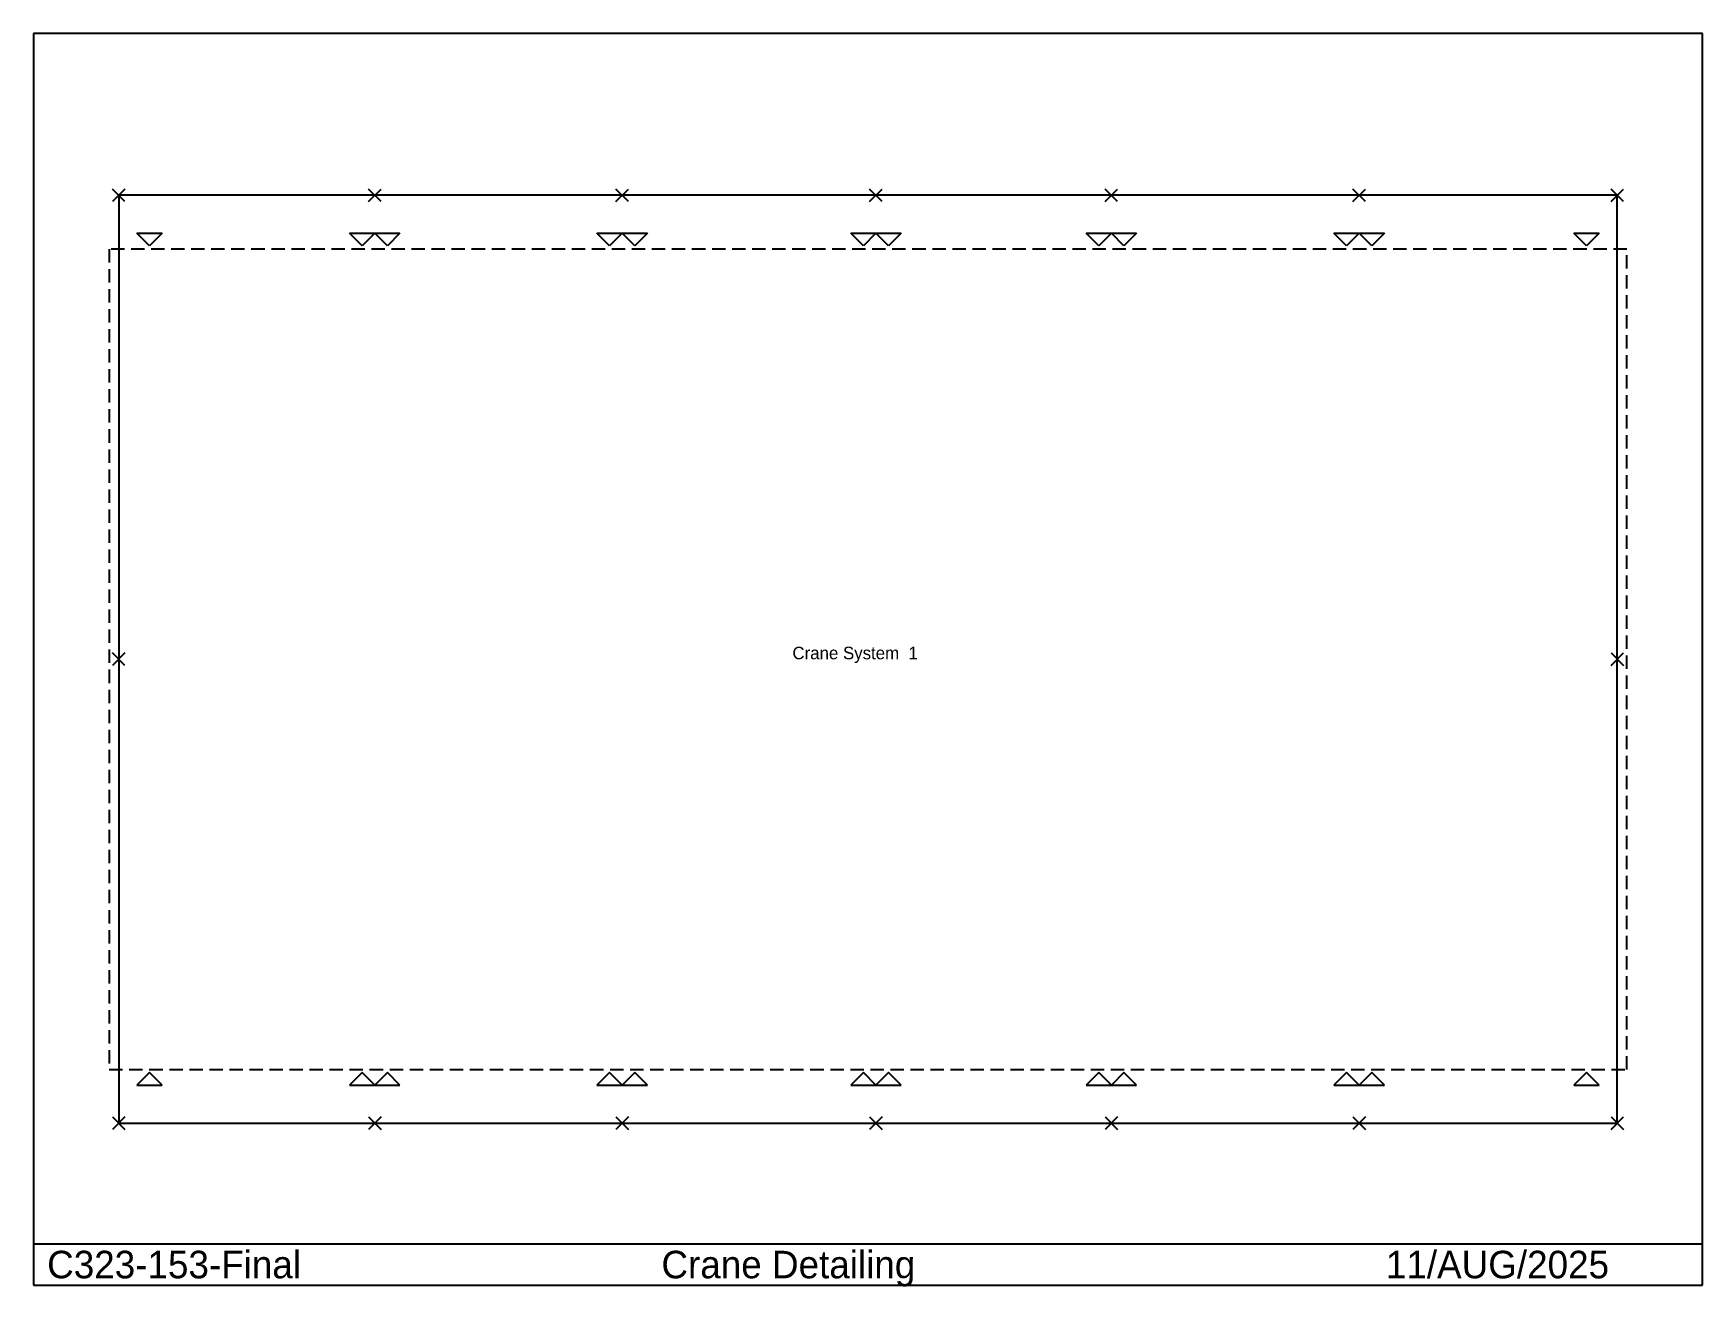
# Model space of a CAD drawing. Extents: x -2066 to 38351, y -3956 to 26391.
import ezdxf

# ---------------------------------------------------------------- set-up
doc = ezdxf.new("R2010")
doc.units = 0
doc.linetypes.add('CONTIN', pattern=[0])
doc.linetypes.add('DASHED', pattern=[484.99, 323.33, -161.66])
doc.layers.get('0').update_dxf_attribs({"linetype": 'CONTIN'})
for name, color, linetype in [('15', 5, 'CONTIN'), ('21', 7, 'CONTIN'), ('3', 7, 'CONTIN'), ('7', 5, 'CONTIN'), ('8', 5, 'DASHED')]:
    doc.layers.add(name, color=color, linetype=linetype)

msp = doc.modelspace()

# ---------------------------------------------------------------- linework, layer by layer
for p, q in [((38350.711, 26391.158), (-2065.711, 26391.158)), ((-2065.711, 26391.158), (-2065.711, -3921.158)), ((38350.711, -3921.158), (38350.711, 26391.158)), ((-2065.711, -2920.852), (38350.711, -2920.852)), ((-2065.711, -3921.158), (38350.711, -3921.158))]:
    msp.add_line(p, q)
at = {"layer": '15'}
for p, q in [((152.4, 22622.4), (-152.4, 22317.6)), ((152.4, 22317.6), (-152.4, 22622.4)), ((6352.4, 22317.6), (6047.6, 22622.4)), ((6047.6, 22317.6), (6352.4, 22622.4)), ((12342.4, 22317.6), (12037.6, 22622.4)), ((12037.6, 22317.6), (12342.4, 22622.4)), ((18487.4, 22317.6), (18182.6, 22622.4)), ((18182.6, 22317.6), (18487.4, 22622.4)), ((24187.4, 22317.6), (23882.602, 22622.4)), ((23882.602, 22317.6), (24187.4, 22622.4)), ((30187.4, 22317.6), (29882.6, 22622.4)), ((29882.6, 22317.6), (30187.4, 22622.4)), ((36437.398, 22317.6), (36132.602, 22622.4)), ((36132.602, 22317.6), (36437.398, 22622.4)), ((152.4, 11387.4), (-152.4, 11082.601)), ((152.4, 11082.601), (-152.4, 11387.4)), ((36132.602, 11082.601), (36437.398, 11387.4)), ((36132.602, 11387.4), (36437.398, 11082.601)), ((-152.4, 152.4), (152.4, -152.4)), ((152.4, 152.4), (-152.4, -152.4)), ((6047.6, 152.4), (6352.4, -152.4)), ((6352.4, 152.4), (6047.6, -152.4)), ((12037.6, 152.4), (12342.4, -152.4)), ((12342.4, 152.4), (12037.6, -152.4)), ((18182.6, 152.4), (18487.4, -152.4)), ((18487.4, 152.4), (18182.6, -152.4)), ((23882.6, 152.4), (24187.398, -152.4)), ((24187.398, 152.4), (23882.6, -152.4)), ((29882.6, 152.4), (30187.4, -152.4)), ((30187.4, 152.4), (29882.6, -152.4)), ((36132.602, -152.4), (36437.398, 152.4)), ((36132.602, 152.4), (36437.398, -152.4))]:
    msp.add_line(p, q, dxfattribs=at)
at = {"layer": '3'}
for p, q in [((744.8, 21244.801), (440, 21549.602)), ((440, 21549.602), (1049.6, 21549.602)), ((1049.6, 21549.602), (744.8, 21244.801)), ((5895.2, 21244.801), (5590.4, 21549.602)), ((5590.4, 21549.602), (6200, 21549.602)), ((6200, 21549.602), (5895.2, 21244.801)), ((6504.8, 21244.801), (6200, 21549.602)), ((6200, 21549.602), (6809.6, 21549.602)), ((6809.6, 21549.602), (6504.8, 21244.801)), ((11885.2, 21244.801), (11580.4, 21549.602)), ((11580.4, 21549.602), (12190, 21549.602)), ((12190, 21549.602), (11885.2, 21244.801)), ((12494.8, 21244.801), (12190, 21549.602)), ((12190, 21549.602), (12799.6, 21549.602)), ((12799.6, 21549.602), (12494.8, 21244.801)), ((18030.199, 21244.801), (17725.4, 21549.602)), ((17725.4, 21549.602), (18335, 21549.602)), ((18335, 21549.602), (18030.199, 21244.801)), ((18639.801, 21244.801), (18335, 21549.602)), ((18335, 21549.602), (18944.6, 21549.602)), ((18944.6, 21549.602), (18639.801, 21244.801)), ((23730.199, 21244.801), (23425.398, 21549.602)), ((23425.398, 21549.602), (24035, 21549.602)), ((24035, 21549.602), (23730.199, 21244.801)), ((24339.799, 21244.801), (24035, 21549.602)), ((24035, 21549.602), (24644.6, 21549.602)), ((24644.6, 21549.602), (24339.799, 21244.801)), ((29730.201, 21244.801), (29425.4, 21549.602)), ((29425.4, 21549.602), (30035, 21549.602)), ((30035, 21549.602), (29730.201, 21244.801)), ((30339.801, 21244.801), (30035, 21549.602)), ((30035, 21549.602), (30644.6, 21549.602)), ((30644.6, 21549.602), (30339.801, 21244.801)), ((35540.199, 21244.801), (35235.398, 21549.602)), ((35235.398, 21549.602), (35845, 21549.602)), ((35845, 21549.602), (35540.199, 21244.801)), ((744.8, 1225.201), (440, 920.401)), ((1049.6, 920.401), (744.8, 1225.201)), ((5895.2, 1225.201), (5590.4, 920.401)), ((6200, 920.401), (5895.2, 1225.201)), ((6504.8, 1225.201), (6200, 920.401)), ((6809.6, 920.401), (6504.8, 1225.201)), ((11885.2, 1225.201), (11580.4, 920.401)), ((12190, 920.401), (11885.2, 1225.201)), ((12494.8, 1225.201), (12190, 920.401)), ((12799.6, 920.401), (12494.8, 1225.201)), ((18030.199, 1225.201), (17725.4, 920.401)), ((18335, 920.401), (18030.199, 1225.201)), ((18639.801, 1225.201), (18335, 920.401)), ((18944.6, 920.401), (18639.801, 1225.201)), ((23730.199, 1225.201), (23425.398, 920.401)), ((24035, 920.401), (23730.199, 1225.201)), ((24339.799, 1225.201), (24035, 920.401)), ((24644.6, 920.401), (24339.799, 1225.201)), ((29730.201, 1225.201), (29425.4, 920.401)), ((30035, 920.401), (29730.201, 1225.201)), ((30339.801, 1225.201), (30035, 920.401)), ((30644.6, 920.401), (30339.801, 1225.201)), ((35540.199, 1225.201), (35235.398, 920.401)), ((35845, 920.401), (35540.199, 1225.201)), ((440, 920.401), (1049.6, 920.401)), ((5590.4, 920.401), (6200, 920.401)), ((6200, 920.401), (6809.6, 920.401)), ((11580.4, 920.401), (12190, 920.401)), ((12190, 920.401), (12799.6, 920.401)), ((17725.4, 920.401), (18335, 920.401)), ((18335, 920.401), (18944.6, 920.401)), ((23425.398, 920.401), (24035, 920.401)), ((24035, 920.401), (24644.6, 920.401)), ((29425.4, 920.401), (30035, 920.401)), ((30035, 920.401), (30644.6, 920.401)), ((35235.398, 920.401), (35845, 920.401))]:
    msp.add_line(p, q, dxfattribs=at)
at = {"layer": '7'}
for p, q in [((36285, 22470), (0, 22470)), ((0, 22470), (0, 0)), ((36285, 0), (36285, 22470)), ((0, 0), (36285, 0))]:
    msp.add_line(p, q, dxfattribs=at)
at = {"layer": '8'}
for p, q in [((-228.6, 21168.602), (-228.6, 1301.401)), ((36513.602, 21168.602), (-228.6, 21168.602)), ((36513.602, 1301.401), (36513.602, 21168.602)), ((-228.6, 1301.401), (36513.602, 1301.401))]:
    msp.add_line(p, q, dxfattribs=at)

# ---------------------------------------------------------------- texts
for s, p in [('C323-153-Final', (-1732.276, -3754.44)), ('Crane Detailing', (13140.97, -3754.44)), ('11/AUG/2025', (30681.695, -3754.44))]:
    msp.add_text(s, height=666.871).set_placement(p)
at = {"layer": '21'}
msp.add_text('Crane System  1', height=304.8, dxfattribs=at).set_placement((16313.7, 11235.001))

doc.saveas('drawing.dxf')
